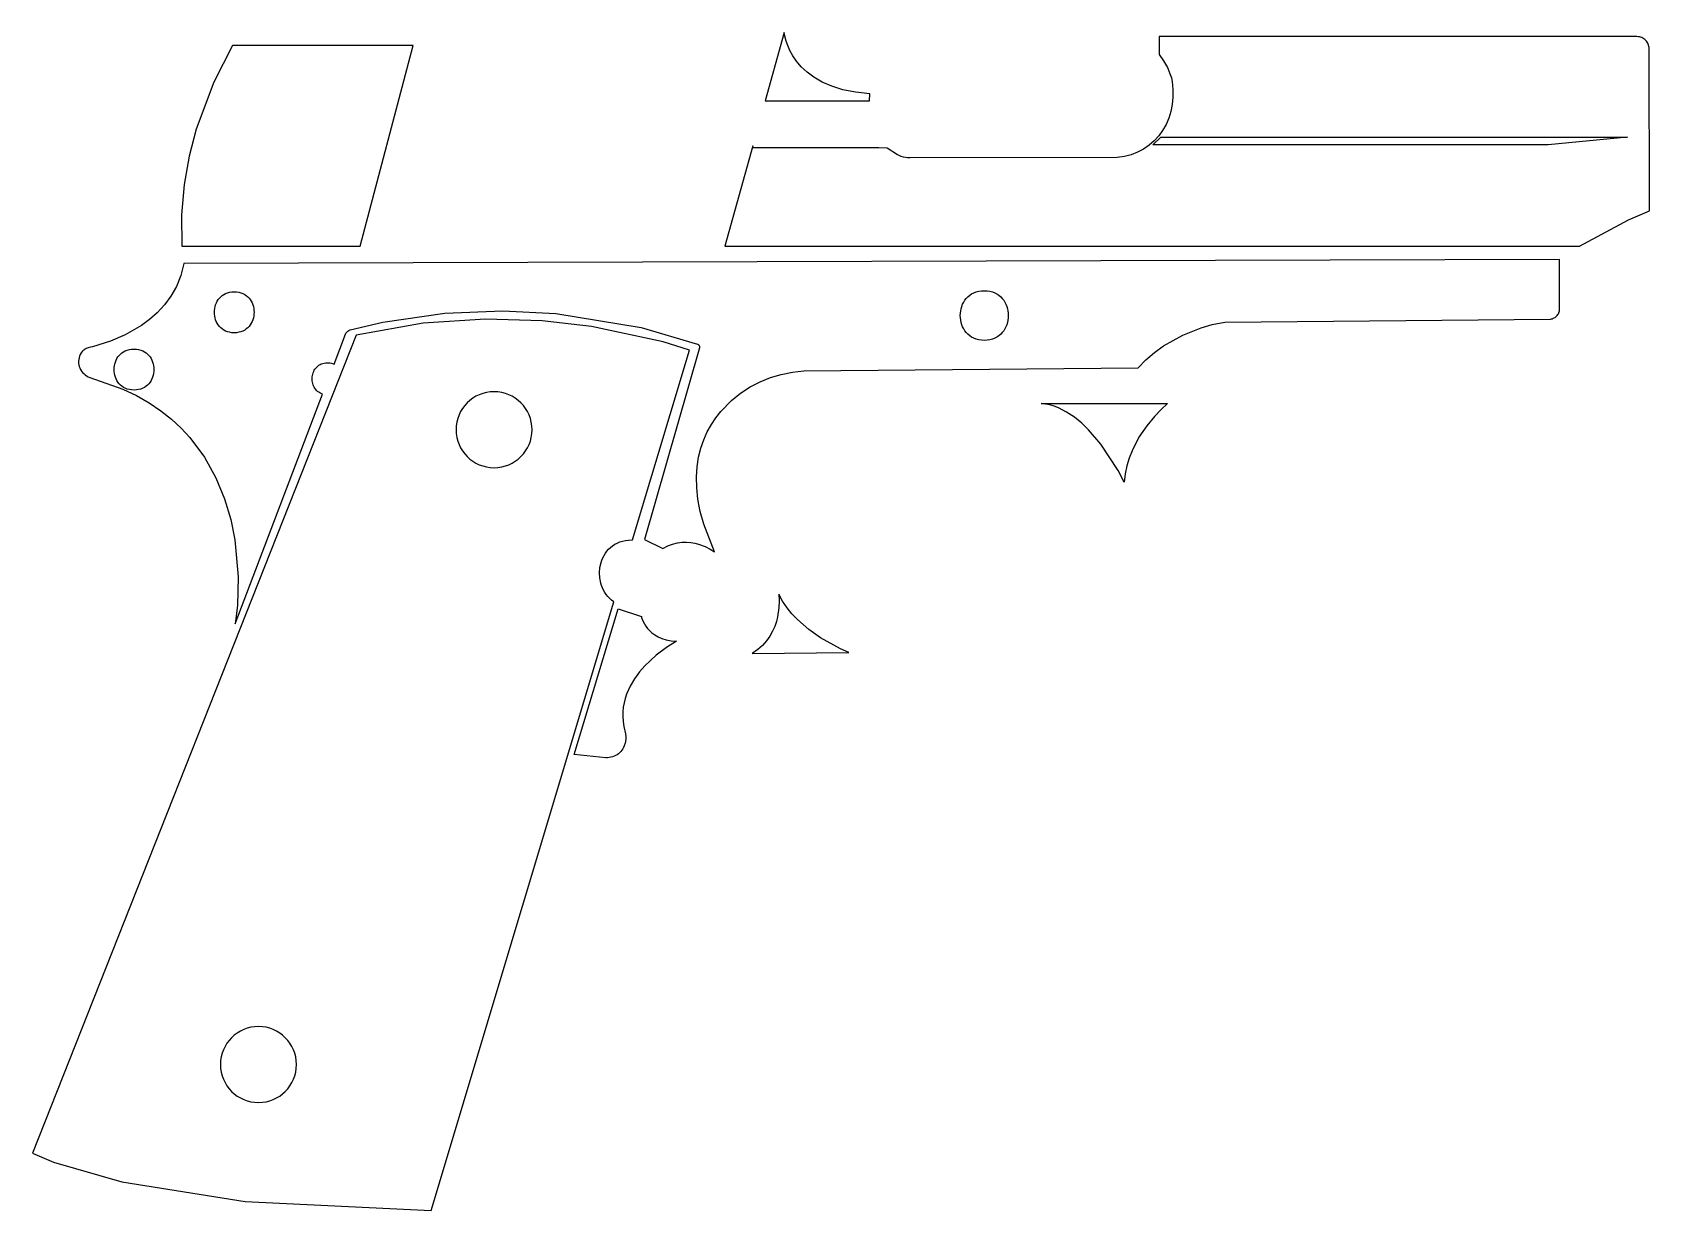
# Model space of a CAD drawing. Header units: metres. Extents: x 165 to 298, y -157 to -60.
import ezdxf

# ---------------------------------------------------------------- set-up
doc = ezdxf.new("R2010")
doc.units = ezdxf.units.M

msp = doc.modelspace()

# ---------------------------------------------------------------- linework, layer by layer
for points in [[(233.615484, -65.361312), (233.619548, -64.781938), (232.438448, -64.657224), (231.397048, -64.44615), (230.486458, -64.161924), (229.698042, -63.817246), (229.02291, -63.425324), (228.452426, -62.999112), (227.9777, -62.551818), (227.590096, -62.096142), (227.280978, -61.645292), (227.041456, -61.212222), (226.862894, -60.81014), (226.736402, -60.452), (226.604576, -59.919362), (226.576128, -59.718702), (225.005392, -65.361312), (233.61523, -65.361312)], [(181.101746, -60.800234), (179.565808, -63.834518), (178.109118, -67.71386), (177.526696, -69.91858), (177.103532, -72.272398), (176.885854, -74.754486), (176.920398, -77.344016), (191.6176, -77.344016), (195.986654, -60.800234), (181.102, -60.800234)], [(296.857928, -60.073794), (257.470656, -60.061602), (257.470656, -61.536072), (257.843528, -62.067694), (258.15798, -62.616334), (258.395978, -63.181992), (258.480814, -63.471044), (258.539742, -63.764414), (258.608322, -64.418972), (258.61264, -65.052956), (258.555744, -65.663572), (258.43992, -66.247518), (258.267708, -66.801746), (258.041902, -67.323208), (257.765042, -67.80911), (257.439668, -68.256404), (257.06832, -68.661788), (256.653792, -69.022468), (256.198624, -69.335396), (255.705356, -69.597524), (255.176782, -69.805804), (254.615188, -69.957188), (254.023368, -70.048628), (236.925358, -70.076822), (236.746796, -70.062598), (236.570266, -70.035674), (236.39653, -69.99605), (236.22635, -69.94398), (236.060234, -69.879718), (235.898944, -69.803518), (235.062268, -69.265038), (234.360212, -69.227446), (234.360212, -69.236844), (223.973136, -69.236844), (223.973136, -69.069204), (221.66961, -77.34427), (292.1127, -77.34427), (296.147744, -75.173078), (297.904662, -74.426826), (297.858434, -60.977018), (297.843194, -60.877196), (297.818302, -60.78093), (297.78452, -60.688474), (297.742102, -60.60059), (297.69181, -60.517786), (297.633898, -60.440316), (297.569128, -60.368942), (297.497754, -60.303918), (297.420284, -60.246006), (297.33748, -60.195714), (297.249596, -60.153296), (297.15714, -60.119514), (297.06062, -60.094622), (296.960798, -60.079382), (296.857928, -60.074048)], [(296.08399, -68.371466), (289.535108, -68.99402), (256.9464, -68.99402), (257.628644, -68.371466), (296.08399, -68.371466)], [(177.087276, -78.77683), (176.83988, -79.768954), (176.478438, -80.666336), (176.020984, -81.473294), (175.485298, -82.193892), (174.889414, -82.832448), (174.251112, -83.39328), (173.58868, -83.880452), (172.262292, -84.651088), (171.05376, -85.178392), (169.564304, -85.639148), (169.387012, -85.671914), (169.200068, -85.720174), (169.115486, -85.751416), (169.036746, -85.78723), (168.96334, -85.827108), (168.895522, -85.87105), (168.832784, -85.918548), (168.775126, -85.969602), (168.722294, -86.023704), (168.630346, -86.140544), (168.555416, -86.26729), (168.496234, -86.401656), (168.451276, -86.545166), (168.42359, -86.689438), (168.412668, -86.833456), (168.417748, -86.976204), (168.438068, -87.116666), (168.47312, -87.253826), (168.522142, -87.386668), (168.584372, -87.514176), (168.659048, -87.635334), (168.745662, -87.749126), (168.843452, -87.854536), (168.951656, -87.950294), (169.069766, -88.035638), (169.19702, -88.109552), (169.332656, -88.17102), (172.051218, -89.122504), (173.191932, -89.667334), (174.239936, -90.267282), (175.198786, -90.917268), (176.072546, -91.611958), (176.864772, -92.346272), (177.579528, -93.11513), (178.791362, -94.73565), (179.738528, -96.432116), (180.451252, -98.163126), (180.95976, -99.887278), (181.294786, -101.563424), (181.565296, -104.606344), (181.50586, -106.960924), (181.329838, -108.479082), (188.5315, -89.532206), (188.41593, -89.491058), (188.308488, -89.440004), (188.209428, -89.38006), (188.118496, -89.311734), (188.035946, -89.235788), (187.961778, -89.15273), (187.895738, -89.063576), (187.83808, -88.969088), (187.78855, -88.869774), (187.747402, -88.766396), (187.714382, -88.659716), (187.689744, -88.550496), (187.673234, -88.439498), (187.665106, -88.327484), (187.665106, -88.215216), (187.673488, -88.103202), (187.690252, -87.992458), (187.715144, -87.883492), (187.748418, -87.777066), (187.78982, -87.673942), (187.839604, -87.574882), (187.897516, -87.480648), (187.96381, -87.392002), (188.038486, -87.309452), (188.12129, -87.234014), (188.212476, -87.166196), (188.31179, -87.10676), (188.419486, -87.056468), (188.53531, -87.016082), (188.659516, -86.986364), (188.792104, -86.968076), (188.989462, -86.962742), (189.13348, -86.975188), (189.2681, -87.000842), (189.39383, -87.038688), (189.467998, -87.067898), (190.4111, -84.598256), (190.450978, -84.528152), (190.497968, -84.462874), (190.551562, -84.403438), (190.611252, -84.350606), (190.676784, -84.305648), (190.74765, -84.26958), (190.784988, -84.255102), (193.47688, -83.614006), (198.595234, -82.85988), (203.381102, -82.663538), (207.737202, -82.887312), (214.770208, -84.044536), (219.432632, -85.413088), (219.456, -85.425534), (219.477844, -85.440012), (219.49791, -85.456268), (219.516198, -85.474048), (219.532708, -85.493352), (219.547186, -85.51418), (219.559632, -85.536278), (219.570046, -85.559392), (219.578174, -85.583522), (219.58427, -85.608414), (219.58808, -85.633814), (219.58935, -85.659722), (219.588334, -85.685884), (219.584778, -85.7123), (215.058498, -101.534468), (216.56929, -102.272338), (216.975944, -102.055422), (217.377264, -101.90099), (217.770456, -101.802438), (218.152472, -101.752908), (218.520518, -101.745796), (218.871546, -101.774498), (219.203016, -101.832156), (219.511626, -101.912166), (220.049598, -102.112318), (220.462348, -102.321614), (220.820234, -102.553262), (219.94368, -100.264722), (219.658438, -99.20732), (219.466922, -98.206052), (219.363036, -97.259394), (219.34043, -96.366076), (219.393008, -95.524828), (219.514674, -94.734126), (219.699078, -93.9927), (219.940124, -93.29928), (220.231462, -92.652596), (220.566996, -92.051124), (220.94063, -91.49334), (221.346014, -90.978228), (222.227394, -90.070178), (222.974154, -89.460324), (223.760538, -88.94318), (224.584006, -88.514936), (225.441764, -88.171782), (226.331272, -87.910162), (227.249736, -87.726012), (228.194616, -87.615776), (255.750822, -87.382604), (256.375154, -86.714076), (257.083052, -86.110572), (257.847846, -85.5726), (259.44068, -84.694522), (260.938772, -84.082382), (261.844028, -83.807554), (262.895334, -83.620356), (289.720782, -83.356704), (289.805364, -83.343242), (289.886898, -83.321652), (289.96513, -83.292442), (290.039552, -83.25612), (290.109656, -83.21294), (290.175188, -83.16341), (290.23564, -83.108038), (290.290504, -83.047332), (290.339526, -82.981546), (290.381944, -82.911188), (290.417758, -82.836512), (290.446206, -82.758026), (290.467034, -82.676238), (290.479988, -82.591656), (290.484306, -78.44155), (177.087784, -78.776068)], [(181.242716, -84.484972), (181.044596, -84.47532), (180.859176, -84.447126), (180.68671, -84.401406), (180.526944, -84.339684), (180.380132, -84.262976), (180.24602, -84.172806), (180.124608, -84.07019), (180.01615, -83.956398), (179.920392, -83.8327), (179.837334, -83.700366), (179.76723, -83.560412), (179.709826, -83.414362), (179.665122, -83.263232), (179.633372, -83.108546), (179.614322, -82.95132), (179.607972, -82.792824), (179.614322, -82.634328), (179.633626, -82.477102), (179.66563, -82.322416), (179.710334, -82.171286), (179.767992, -82.025236), (179.83835, -81.885282), (179.921408, -81.752948), (180.017166, -81.62925), (180.125624, -81.515458), (180.247036, -81.412842), (180.381148, -81.322672), (180.52796, -81.245964), (180.687472, -81.184242), (180.859684, -81.138522), (181.04485, -81.110328), (181.242716, -81.100676), (181.440836, -81.110328), (181.626256, -81.138522), (181.798722, -81.184242), (181.958488, -81.245964), (182.1053, -81.322672), (182.239412, -81.412842), (182.360824, -81.515458), (182.469282, -81.62925), (182.56504, -81.752948), (182.648098, -81.885282), (182.718202, -82.025236), (182.775606, -82.171286), (182.82031, -82.322416), (182.85206, -82.477102), (182.87111, -82.634328), (182.87746, -82.792824), (182.870856, -82.95132), (182.851552, -83.108546), (182.819548, -83.263232), (182.774844, -83.414362), (182.717186, -83.560412), (182.646828, -83.700366), (182.56377, -83.8327), (182.468012, -83.956398), (182.359554, -84.07019), (182.238142, -84.172806), (182.10403, -84.262976), (181.957218, -84.339684), (181.797706, -84.401406), (181.625494, -84.447126), (181.440328, -84.47532), (181.242462, -84.484972)], [(243.0653, -85.113622), (242.825524, -85.101938), (242.601242, -85.067648), (242.392454, -85.01253), (242.19916, -84.937854), (242.02136, -84.845144), (241.859054, -84.735924), (241.712242, -84.611718), (241.580924, -84.47405), (241.4651, -84.32419), (241.36477, -84.163916), (241.279934, -83.994752), (241.210592, -83.817968), (241.15649, -83.635342), (241.117882, -83.448144), (241.094768, -83.257898), (241.087148, -83.066128), (241.095022, -82.874358), (241.11839, -82.684112), (241.156998, -82.496914), (241.2111, -82.314288), (241.280696, -82.137504), (241.365786, -81.96834), (241.46637, -81.808066), (241.582194, -81.658206), (241.713512, -81.520538), (241.860324, -81.396332), (242.02263, -81.287112), (242.200176, -81.194402), (242.393216, -81.119726), (242.60175, -81.064608), (242.825778, -81.030318), (243.065046, -81.018634), (243.304822, -81.030318), (243.529104, -81.064608), (243.737892, -81.119726), (243.931186, -81.194402), (244.108986, -81.287112), (244.271292, -81.396332), (244.418104, -81.520538), (244.549422, -81.658206), (244.665246, -81.808066), (244.765576, -81.96834), (244.850412, -82.137504), (244.919754, -82.314288), (244.973856, -82.496914), (245.012464, -82.684112), (245.035578, -82.874358), (245.043198, -83.066128), (245.035324, -83.257898), (245.011956, -83.448144), (244.973094, -83.635342), (244.918992, -83.817968), (244.849396, -83.994752), (244.764306, -84.163916), (244.663722, -84.32419), (244.547898, -84.47405), (244.41658, -84.611718), (244.269768, -84.735924), (244.107462, -84.845144), (243.929916, -84.937854), (243.736876, -85.01253), (243.528342, -85.067648), (243.304314, -85.101938), (243.065046, -85.113622)], [(214.004144, -101.55936), (214.056468, -101.5619), (218.753182, -85.914738), (216.589356, -85.219794), (210.694524, -83.957668), (206.62773, -83.499706), (201.963782, -83.3628), (196.814694, -83.701382), (191.29248, -84.66963), (164.602668, -152.10536), (166.34206, -152.846786), (171.979336, -154.47772), (182.142638, -156.108654), (197.460616, -156.85008), (212.52815, -106.65333), (212.350858, -106.526584), (212.18779, -106.386122), (212.0392, -106.23296), (211.905088, -106.068368), (211.785454, -105.893616), (211.680298, -105.70972), (211.589366, -105.51795), (211.512912, -105.319576), (211.450936, -105.115614), (211.370164, -104.695244), (211.34705, -104.266492), (211.381848, -103.838756), (211.474304, -103.421434), (211.542122, -103.219504), (211.624418, -103.02367), (211.720938, -102.834948), (211.831936, -102.654608), (211.957412, -102.48392), (212.097366, -102.3239), (212.251544, -102.175818), (212.4202, -102.04069), (212.603334, -101.919786), (212.800692, -101.814376), (213.012528, -101.725476), (213.238842, -101.654356), (213.479634, -101.602032), (213.73465, -101.569774), (214.004144, -101.558852)], [(172.981366, -89.207848), (172.783246, -89.198196), (172.597826, -89.170002), (172.42536, -89.124282), (172.265594, -89.06256), (172.118782, -88.985852), (171.98467, -88.895682), (171.863258, -88.793066), (171.7548, -88.679274), (171.659042, -88.555576), (171.575984, -88.423242), (171.50588, -88.283288), (171.448476, -88.137238), (171.403772, -87.986108), (171.372022, -87.831422), (171.352972, -87.674196), (171.346622, -87.5157), (171.352972, -87.357204), (171.372276, -87.199978), (171.40428, -87.045292), (171.448984, -86.894162), (171.506642, -86.748112), (171.577, -86.608158), (171.660058, -86.475824), (171.755816, -86.352126), (171.864274, -86.238334), (171.985686, -86.135718), (172.119798, -86.045548), (172.26661, -85.96884), (172.426122, -85.907118), (172.598334, -85.861398), (172.7835, -85.833204), (172.981366, -85.823552), (173.179486, -85.833204), (173.364906, -85.861398), (173.537372, -85.907118), (173.697138, -85.96884), (173.84395, -86.045548), (173.978062, -86.135718), (174.099474, -86.238334), (174.207932, -86.352126), (174.30369, -86.475824), (174.386748, -86.608158), (174.456852, -86.748112), (174.514256, -86.894162), (174.55896, -87.045292), (174.59071, -87.199978), (174.60976, -87.357204), (174.61611, -87.5157), (174.60976, -87.674196), (174.590456, -87.831422), (174.558452, -87.986108), (174.513748, -88.137238), (174.45609, -88.283288), (174.385732, -88.423242), (174.302674, -88.555576), (174.206916, -88.679274), (174.098458, -88.793066), (173.977046, -88.895682), (173.842934, -88.985852), (173.696122, -89.06256), (173.53661, -89.124282), (173.364398, -89.170002), (173.179232, -89.198196), (172.981366, -89.207848)], [(199.52716, -92.475558), (199.543416, -92.795598), (199.590914, -93.106494), (199.66813, -93.406468), (199.77354, -93.69425), (199.905366, -93.968062), (200.062084, -94.226126), (200.242424, -94.467172), (200.444608, -94.689422), (200.666858, -94.891606), (200.907904, -95.071946), (201.165968, -95.228918), (201.43978, -95.360744), (201.727562, -95.466154), (202.027536, -95.54337), (202.338432, -95.590868), (202.658726, -95.607124), (202.978766, -95.590868), (203.289662, -95.54337), (203.589636, -95.466154), (203.877418, -95.360744), (204.15123, -95.228918), (204.409294, -95.071946), (204.65034, -94.891606), (204.87259, -94.689422), (205.074774, -94.467172), (205.255114, -94.226126), (205.411832, -93.968062), (205.543658, -93.69425), (205.649068, -93.406468), (205.726284, -93.106494), (205.773782, -92.795598), (205.790038, -92.475558), (205.773782, -92.155518), (205.726284, -91.844622), (205.649068, -91.544648), (205.543658, -91.256866), (205.411832, -90.983054), (205.255114, -90.72499), (205.074774, -90.483944), (204.87259, -90.261694), (204.65034, -90.05951), (204.409294, -89.87917), (204.15123, -89.722198), (203.877418, -89.590372), (203.589636, -89.484962), (203.289662, -89.407746), (202.978766, -89.360248), (202.658726, -89.343992), (202.338432, -89.360248), (202.027536, -89.407746), (201.727562, -89.484962), (201.43978, -89.590372), (201.165968, -89.722198), (200.907904, -89.87917), (200.666858, -90.05951), (200.444608, -90.261694), (200.242424, -90.483944), (200.062084, -90.72499), (199.905366, -90.983054), (199.77354, -91.256866), (199.66813, -91.544648), (199.590914, -91.844622), (199.543416, -92.155518), (199.52716, -92.475558)], [(247.738392, -90.318082), (258.171442, -90.318082), (257.640074, -90.80246), (257.091434, -91.378532), (256.457196, -92.150946), (255.814068, -93.100144), (255.239266, -94.206314), (255.001776, -94.812104), (254.81026, -95.449898), (254.67437, -96.117156), (254.603758, -96.811592), (254.089916, -95.834962), (252.66142, -93.66631), (251.657104, -92.49156), (251.0917, -91.943936), (250.487688, -91.446858), (249.847608, -91.017852), (249.174254, -90.674952), (248.82602, -90.541348), (248.47042, -90.435938), (248.107708, -90.360754), (247.738392, -90.318336)], [(231.90073, -110.82782), (231.206548, -110.526322), (229.569518, -109.624876), (228.606096, -108.95076), (227.657406, -108.128816), (227.214684, -107.662472), (226.80676, -107.159298), (226.444302, -106.619548), (226.137724, -106.043222), (226.164394, -106.583226), (226.135946, -107.169966), (226.024694, -107.889548), (225.925126, -108.280708), (225.789236, -108.683044), (225.612198, -109.08919), (225.388678, -109.491526), (225.113596, -109.88294), (224.781618, -110.256066), (224.387918, -110.603538), (223.927162, -110.91799), (231.901238, -110.827312)], [(212.88756, -107.239562), (214.800434, -107.877102), (214.8205, -107.959652), (214.895176, -108.178092), (215.046052, -108.489242), (215.156796, -108.666026), (215.294718, -108.849668), (215.462612, -109.034834), (215.663018, -109.21619), (215.89873, -109.388148), (216.172542, -109.545374), (216.486994, -109.68228), (216.84488, -109.793532), (217.248994, -109.873796), (217.701876, -109.917738), (216.85758, -110.439708), (216.01938, -111.070644), (215.096598, -111.929164), (214.648796, -112.439196), (214.234268, -113.00079), (213.870794, -113.611914), (213.576662, -114.271044), (213.461346, -114.618008), (213.37016, -114.976148), (213.30539, -115.345464), (213.269068, -115.725702), (213.263734, -116.116608), (213.291674, -116.517674), (213.35492, -116.929154), (213.499446, -117.550692), (213.52002, -117.783356), (213.510876, -118.017036), (213.45779, -118.31574), (213.39048, -118.53545), (213.333584, -118.66372), (213.266274, -118.784878), (213.188804, -118.89867), (213.10219, -119.004334), (213.00694, -119.101616), (212.903562, -119.190008), (212.793072, -119.269002), (212.675978, -119.337836), (212.553042, -119.396256), (212.424772, -119.444008), (212.29193, -119.48033), (212.155278, -119.504714), (212.015578, -119.516652), (211.873338, -119.51589), (209.253328, -119.259858), (212.887814, -107.240324)], [(180.107844, -144.80413), (180.1241, -145.12417), (180.171598, -145.435066), (180.248814, -145.73504), (180.354224, -146.022822), (180.48605, -146.296634), (180.643022, -146.554698), (180.823362, -146.795744), (181.025546, -147.017994), (181.247796, -147.220178), (181.488842, -147.400518), (181.746906, -147.557236), (182.020718, -147.689062), (182.3085, -147.794472), (182.608728, -147.871688), (182.919624, -147.919186), (183.239664, -147.935442), (183.559704, -147.919186), (183.8706, -147.871688), (184.170574, -147.794472), (184.458356, -147.689062), (184.732168, -147.557236), (184.990232, -147.400518), (185.231278, -147.220178), (185.453528, -147.017994), (185.655712, -146.795744), (185.836052, -146.554698), (185.993024, -146.296634), (186.12485, -146.022822), (186.23026, -145.73504), (186.307476, -145.435066), (186.354974, -145.12417), (186.37123, -144.80413), (186.354974, -144.48409), (186.307476, -144.173194), (186.23026, -143.87322), (186.12485, -143.585438), (185.993024, -143.311626), (185.836052, -143.053562), (185.655712, -142.812516), (185.453528, -142.590266), (185.231278, -142.388082), (184.990232, -142.207742), (184.732168, -142.051024), (184.458356, -141.919198), (184.170574, -141.813788), (183.8706, -141.736572), (183.559704, -141.689074), (183.239664, -141.672818), (182.919624, -141.689074), (182.608728, -141.736572), (182.3085, -141.813788), (182.020718, -141.919198), (181.746906, -142.051024), (181.488842, -142.207742), (181.247796, -142.388082), (181.025546, -142.590266), (180.823362, -142.812516), (180.643022, -143.053562), (180.48605, -143.311626), (180.354224, -143.585438), (180.248814, -143.87322), (180.171598, -144.173194), (180.1241, -144.48409), (180.107844, -144.80413)]]:
    msp.add_lwpolyline(points)

doc.saveas('drawing.dxf')
